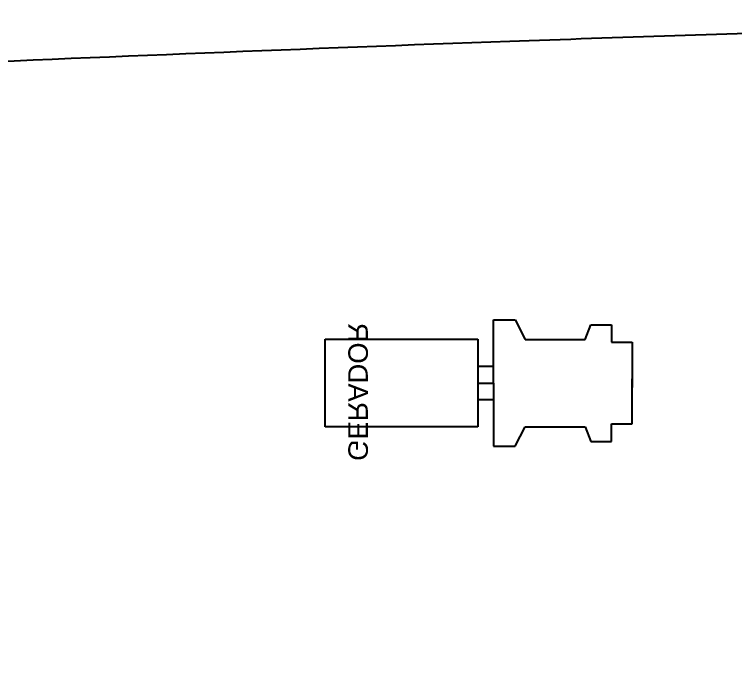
# Model space of a CAD drawing. Header units: millimetres. Extents: x 138823 to 235949, y -69097 to 9810.
# Drawn here: x 155032 to 157958, y -60389 to -57748 of the extents above; entities that cross this region are included whole.
import ezdxf

# ---------------------------------------------------------------- set-up
doc = ezdxf.new("R2010")
doc.units = ezdxf.units.MM
for name, color, linetype in [('0 CASCO', 7, 'Continuous'), ('18 MOTORES E GERADORES', 14, 'Continuous'), ('22 ACESSORIOS', 30, 'Continuous'), ('29 TEXTO', 52, 'Continuous')]:
    doc.layers.add(name, color=color, linetype=linetype)
doc.styles.get("Standard").update_dxf_attribs({"font": 'arial.ttf'})

# ---------------------------------------------------------------- blocks, each defined once
blk = doc.blocks.new('A$C399B0FA9')
at = {"layer": '22 ACESSORIOS'}
for p, q in [((-165.9, 479.1), (-165.9, 562.9)), ((-165.9, 562.9), (17.8, 562.9)), ((165.9, 562.9), (-17.8, 562.9)), ((165.9, 479.1), (165.9, 562.9)), ((-236.4, 395), (-236.4, 479.1)), ((-236.4, 479.1), (-165.9, 479.1)), ((236.4, 479.1), (165.9, 479.1)), ((236.4, 395), (236.4, 479.1)), ((-177.4, 372.2), (-236.4, 395)), ((177.4, 372.2), (236.4, 395)), ((-177.4, 129.4), (-177.4, 372.2)), ((177.4, 129.4), (177.4, 372.2)), ((-256.3, 88.9), (-177.4, 129.4)), ((256.3, 88.9), (177.4, 129.4)), ((-256.3, 0), (-256.3, 88.9)), ((256.3, 0), (256.3, 88.9)), ((0, 0), (-256.3, 0)), ((-67.3, 0), (-67.3, -63.2)), ((0, -63.2), (0, 0)), ((0, 0), (256.3, 0)), ((0, -63.2), (0, 0)), ((67.3, 0), (67.3, -63.2)), ((177.8, -63.2), (-177.8, -63.2)), ((-177.8, -63.2), (-177.8, -683.2)), ((177.8, -683.2), (177.8, -63.2)), ((-177.8, -683.2), (177.8, -683.2))]:
    blk.add_line(p, q, dxfattribs=at)
at = {"layer": '29 TEXTO', "lineweight": 5, "insert": (-670.8, -589.9), "char_height": 79.311, "attachment_point": 7}
blk.add_mtext_dynamic_manual_height_columns('\\pxqc;GERADOR', width=1270.804, gutter_width=2753.8, heights=[0], dxfattribs=at)

msp = doc.modelspace()

# ---------------------------------------------------------------- linework, layer by layer
at = {"layer": '0 CASCO'}
msp.add_open_spline([(146126.8, -63082.4), (146215.2, -62795.2), (146379.5, -62261.3), (146663, -61525.1), (146952.9, -60892.1), (147256.1, -60339.2), (147575.4, -59852.7), (147907.4, -59416.7), (148142, -59149.6), (148256.8, -59018.8), (148433.3, -58947.2), (148727.4, -58828), (149267.4, -58647.6), (149866.8, -58474.5), (150582.1, -58311.6), (151284.2, -58193.3), (151973.4, -58111.1), (152654.4, -58054.8), (153543.2, -57999.8), (155031.6, -57935), (156745.1, -57864.2), (158569.8, -57805.5), (160341.7, -57766.4), (162120.5, -57748.9), (165904.3, -57749.3), (169966.5, -57750.4), (175373.8, -57746.8), (179241.2, -57811.4), (182508.2, -57806.1), (184198.2, -57821.2), (185099.6, -57853.7), (185777.9, -57894.4), (186463.8, -57958), (187165.9, -58051.1), (187764.5, -58157.3), (188457.2, -58303.9), (189171.5, -58483.4), (190011.9, -58727.1), (190763.3, -58970.5), (191465.3, -59223.2), (192112.9, -59490.6), (192717.8, -59794.9), (193303.4, -60159.3), (194045.7, -60703.6), (194777.2, -61289.7), (195509.5, -61831.9), (195966.5, -62134.9), (196376, -62363.4), (196709.4, -62514), (197110.9, -62645), (197514.3, -62741.3), (198015.8, -62842.4), (198542.5, -62935.2), (199173.5, -63014.6), (199598.1, -63056.9), (199854.9, -63082.4)], degree=3, knots=[0, 0, 0, 0, 901.347948, 1675.319997, 2364.677603, 2988.840142, 3564.913749, 4109.091785, 4631.178176, 4631.178176, 4631.178176, 5202.378251, 5582.891234, 6338.519578, 7073.266174, 7782.366384, 8473.718568, 9154.846991, 9831.879341, 11145.250803, 13624.165902, 14976.643804, 16622.243106, 18940.880075, 20313.267208, 27973.450232, 31127.646951, 36535.061714, 39576.620039, 40928.546533, 41604.908463, 42282.305172, 42966.969378, 43670.810001, 44406.445425, 44790.246915, 45794.849099, 46614.860763, 47415.011993, 48164.042526, 48852.838016, 49515.641376, 50192.856084, 50919.426916, 52275.645461, 53004.522816, 53652.759672, 53918.536496, 54410.868153, 54747.069908, 55184.163317, 55654.219696, 56281.932144, 56787.842028, 57561.948504, 57561.948504, 57561.948504, 57561.948504], dxfattribs=at)

# ---------------------------------------------------------------- block references
at = {"layer": '18 MOTORES E GERADORES', "xscale": -1, "rotation": 269.9999999999999}
msp.add_blockref('A$C399B0FA9', (156975.8, -59243.1, -1864.8), dxfattribs=at)

doc.saveas('drawing.dxf')
